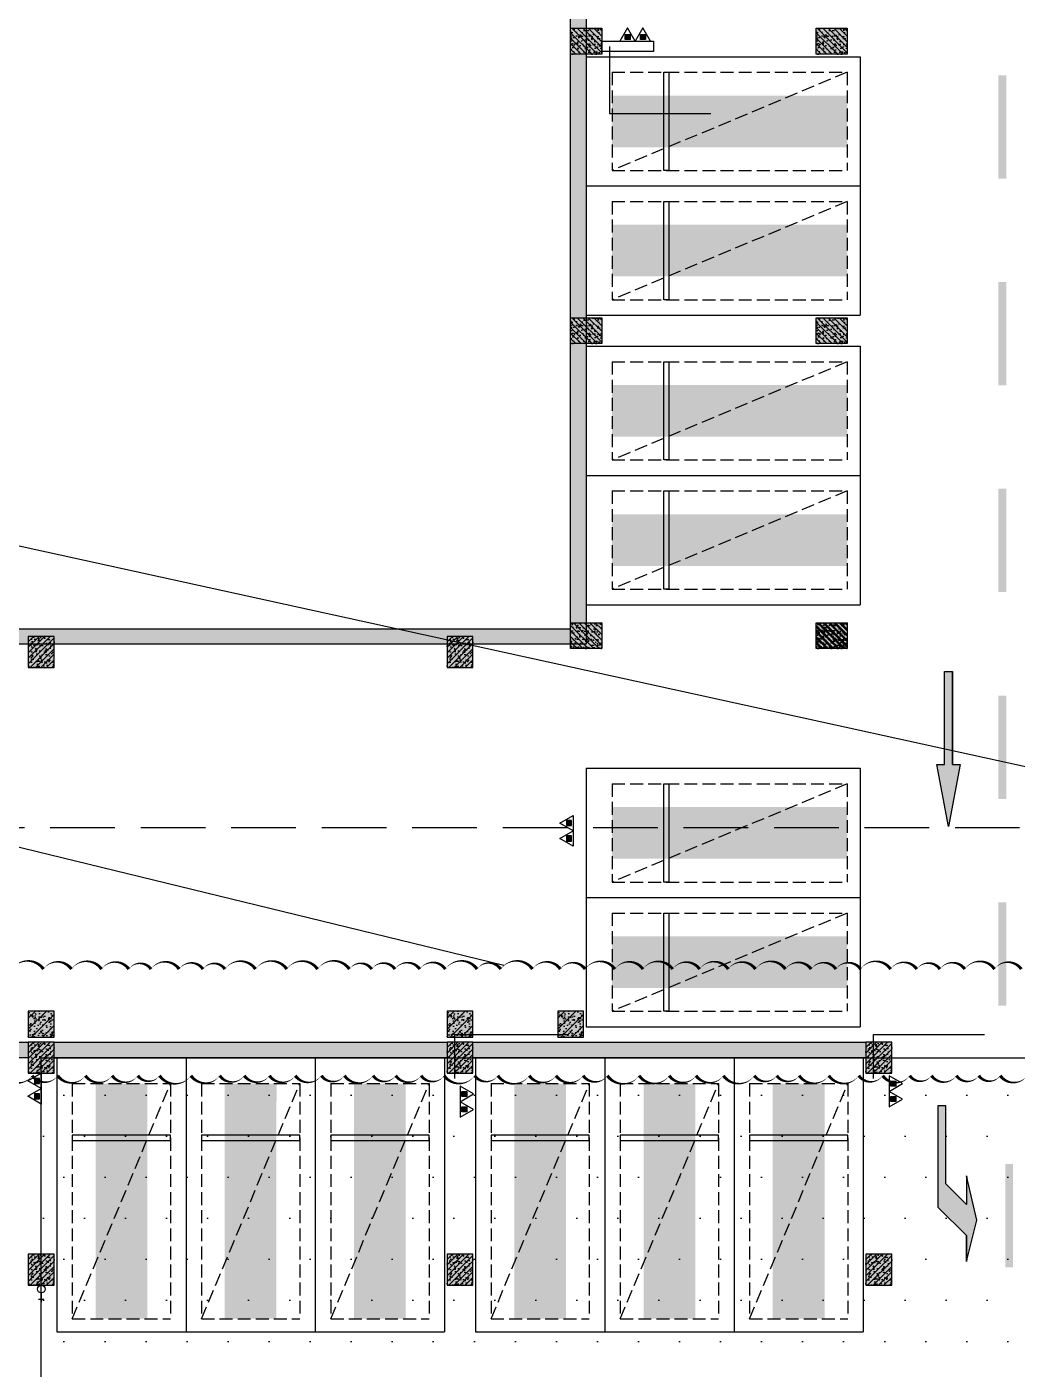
# Model space of a CAD drawing. Extents: x -1338203 to 1886333, y -783476 to 1038610.
# Drawn here: x 618408 to 637563, y 202955 to 228924 of the extents above; entities that cross this region are included whole.
import ezdxf

# ---------------------------------------------------------------- set-up
doc = ezdxf.new("R2010")
doc.units = 0
doc.header["$LTSCALE"] = 1000
doc.header["$MEASUREMENT"] = 0
doc.linetypes.add('$2$DASH', pattern=[0.35, 0.25, -0.1])
doc.linetypes.add('A-001-平面B2$0$__DASH', pattern=[0.35, 0.25, -0.1])
for name, color, linetype in [('$0$DIM_SYMB', 3, 'Continuous'), ('0P-EQUIP-CW', 7, 'Continuous'), ('0P-PIPE-RW', 122, 'Continuous'), ('A-001-平面参照B1$0$0A-ELEV-PATT', 8, 'Continuous'), ('A-001-平面参照B1$0$AUDIT_D_220531184525-2', 40, 'Continuous'), ('A-001-车位参照B1$0$A-001-车位参照B1$0$0A-P-PKNG-CAR(A)', 43, 'Continuous'), ('p-a-regular', 5, 'Continuous'), ('S001地下一墙柱$0$0S-CW-HATCH', 251, 'Continuous'), ('S001地下一墙柱$0$0S-CW-HATCH-UP', 251, 'Continuous'), ('S001地下一墙柱$0$0S-CW-LINE', 72, 'Continuous'), ('S001地下一墙柱$0$S001地下一墙柱$0$0S-CC-LINE', 52, 'Continuous'), ('S001地下一墙柱$0$S001地下一墙柱$0$0S-CW-HATCH', 251, 'Continuous'), ('S001地下一墙柱$0$S001地下一墙柱$0$0S-CW-HATCH-UP', 251, 'Continuous'), ('S001地下一墙柱$0$S001地下一墙柱$0$S001地下一墙柱$0$0S-CC-LINE', 52, 'Continuous'), ('中心线', 42, 'Continuous'), ('地面指向箭头', 7, 'Continuous'), ('负一层消火栓$0$0P-ACC-FH', 7, 'Continuous'), ('负一层消火栓$0$0P-DIM-FH', 3, 'Continuous'), ('负一层消火栓$0$0P-EQUIP-FH', 7, 'Continuous')]:
    doc.layers.add(name, color=color, linetype=linetype)
doc.layers.add('AAD-A-PROOF', color=30, linetype='Continuous', plot=False)

# ---------------------------------------------------------------- blocks, each defined once
blk = doc.blocks.new('A-001-平面参照B1')
at = {"layer": 'A-001-平面参照B1$0$0A-ELEV-PATT'}
h = blk.add_hatch(dxfattribs=at)
h.set_pattern_fill('DOTS', color=256, scale=500)
h.set_pattern_definition([(0, (-766365.4, -306889.1), (396.875, 793.75), [0, -793.75])])
h.paths.add_polyline_path([(-147679, -109440), (-147679, -97910), (-102629, -97910), (-102629, -114010), (-139289, -114010), (-139289, -113010), (-147319, -113008), (-147319, -109438)])
at = {"layer": 'A-001-平面参照B1$0$AUDIT_D_220531184525-2'}
blk.add_lwpolyline([(-147679, -109440), (-147679, -97910), (-102629, -97910), (-102629, -114010), (-139289, -114010), (-139289, -113010), (-147319, -113008), (-147319, -109438), (-147679, -109440)], dxfattribs=at)
blk = doc.blocks.new('S001地下一墙柱')
at = {"layer": 'S001地下一墙柱$0$0S-CW-HATCH'}
h = blk.add_hatch(color=256, dxfattribs=at)
h.dxf.hatch_style = 1
h.paths.add_polyline_path([(-156588, -97610), (-156588, -89610), (-137439, -89610), (-137439, -70744), (-137139, -70744), (-137139, -89910), (-156288, -89910), (-156288, -97610)])
h = blk.add_hatch(color=2, dxfattribs=at)
h.dxf.hatch_style = 1
h.paths.add_polyline_path([(-147929, -97510), (-147429, -97510), (-147429, -97010), (-147929, -97010)])
h = blk.add_hatch(color=2, dxfattribs=at)
h.dxf.hatch_style = 1
h.paths.add_polyline_path([(-139829, -97510), (-139329, -97510), (-139329, -97010), (-139829, -97010)])
h = blk.add_hatch(color=2, dxfattribs=at)
h.dxf.hatch_style = 1
h.paths.add_polyline_path([(-137689, -97510), (-137189, -97510), (-137189, -97010), (-137689, -97010)])
h = blk.add_hatch(color=256, dxfattribs=at)
h.dxf.hatch_style = 1
h.paths.add_polyline_path([(-153129, -97610), (-147929, -97610), (-147929, -97910), (-153129, -97910)])
h = blk.add_hatch(color=256, dxfattribs=at)
h.dxf.hatch_style = 1
h.paths.add_polyline_path([(-147429, -97610), (-139829, -97610), (-139829, -97910), (-147429, -97910)])
h = blk.add_hatch(color=256, dxfattribs=at)
h.dxf.hatch_style = 1
h.paths.add_polyline_path([(-139329, -97610), (-131729, -97610), (-131729, -97910), (-139329, -97910)])
at = {"layer": 'S001地下一墙柱$0$0S-CW-HATCH-UP'}
h = blk.add_hatch(dxfattribs=at)
h.set_pattern_fill('钢筋混凝土', color=256, scale=30)
h.set_pattern_definition([(45, (-10063346.176, -927328.15), (-53.0330086, 53.0330086), []), (50, (-10063346.18, -927328.15), (215.1780548, -18.8256405), [22.5, -247.5]), (355, (-10063346.18, -927328.15), (-41.6254, 225.65764), [18, -198]), (100.4514, (-10063328.24, -927329.72), (173.5528145, 206.8318626), [19.122057, -210.3426336]), (46.1842, (-10063346.18, -927268.15), (320.1723146, -49.655704), [33.75, -371.25]), (96.6356, (-10063319.5, -927272.3), (280.398812, 292.235361), [28.683086, -315.5139]), (351.1842, (-10063346.18, -927268.15), (280.398584, 292.23558), [27, -297]), (21, (-10063316.18, -927283.15), (179.0721156, -120.7856672), [22.5, -247.5]), (326, (-10063316.18, -927283.15), (72.9945996, 217.5450135), [18, -198]), (71.4514, (-10063301.25, -927293.21), (252.0667886, 96.759149), [19.122057, -210.3426336]), (37.5, (-10063346.176, -927328.15), (3.6479566, 99.86815615), [0, -195.6, 0, -201, 0, -198.75]), (7.5, (-10063346.18, -927328.15), (78.9208612, 118.3235136), [0, -114.6, 0, -191.1, 0, -75.75]), (327.5, (-10063413.076, -927328.15), (160.14673085, -6.7664615), [0, -75, 0, -234, 0, -310.5]), (317.5, (-10063443.08, -927328.15), (174.9558508, 30.0314947), [0, -97.5, 0, -155.4, 0, -220.5])])
h.paths.add_polyline_path([(-156588, -97610), (-156588, -89610), (-137439, -89610), (-137439, -70744), (-137139, -70744), (-137139, -89910), (-156288, -89910), (-156288, -97610)])
h = blk.add_hatch(dxfattribs=at)
h.set_pattern_fill('钢筋混凝土', color=2, scale=30, pattern_type=2)
h.set_pattern_definition([(45, (-443517.93, -230877.31), (-106.06602, 106.06602), []), (50, (-443517.93, -230877.3), (215.17805, -18.82564), [22.5, -247.5]), (355, (-443517.93, -230877.3), (-41.6254, 225.65764), [18, -198]), (100.4514, (-443500, -230878.88), (173.55281, 206.83186), [19.12206, -210.34263]), (46.1842, (-443517.93, -230817.3), (320.17231, -49.6557), [33.75, -371.25]), (96.6356, (-443491.25, -230821.45), (280.3988, 292.23536), [28.6831, -315.5139]), (351.1842, (-443517.93, -230817.3), (280.3986, 292.23558), [27, -297]), (21, (-443487.93, -230832.3), (179.07212, -120.78567), [22.5, -247.5]), (326, (-443487.93, -230832.3), (72.9946, 217.54501), [18, -198]), (71.4514, (-443473, -230842.37), (252.06679, 96.75915), [19.12206, -210.34263]), (37.5, (-443517.93, -230877.31), (3.647957, 99.868156), [1.5, -195.6, 1.5, -201, 1.5, -198.75]), (7.5, (-443517.93, -230877.31), (78.92086, 118.323514), [1.5, -114.6, 1.5, -191.1, 1.5, -75.75]), (327.5, (-443584.83, -230877.31), (160.14673, -6.766462), [1.5, -75, 1.5, -234, 1.5, -310.5]), (317.5, (-443614.83, -230877.31), (174.95585, 30.031495), [1.5, -97.5, 1.5, -155.4, 1.5, -220.5])])
h.paths.add_polyline_path([(-147929, -97510), (-147429, -97510), (-147429, -97010), (-147929, -97010)])
h = blk.add_hatch(dxfattribs=at)
h.set_pattern_fill('钢筋混凝土', color=2, scale=30, pattern_type=2)
h.set_pattern_definition([(45, (-435417.93, -230877.31), (-106.06602, 106.06602), []), (50, (-435417.93, -230877.3), (215.17805, -18.82564), [22.5, -247.5]), (355, (-435417.93, -230877.3), (-41.6254, 225.65764), [18, -198]), (100.4514, (-435400, -230878.88), (173.55281, 206.83186), [19.12206, -210.34263]), (46.1842, (-435417.93, -230817.3), (320.17231, -49.6557), [33.75, -371.25]), (96.6356, (-435391.25, -230821.45), (280.3988, 292.23536), [28.6831, -315.5139]), (351.1842, (-435417.93, -230817.3), (280.3986, 292.23558), [27, -297]), (21, (-435387.93, -230832.3), (179.07212, -120.78567), [22.5, -247.5]), (326, (-435387.93, -230832.3), (72.9946, 217.54501), [18, -198]), (71.4514, (-435373, -230842.37), (252.06679, 96.75915), [19.12206, -210.34263]), (37.5, (-435417.93, -230877.31), (3.647957, 99.868156), [1.5, -195.6, 1.5, -201, 1.5, -198.75]), (7.5, (-435417.93, -230877.31), (78.92086, 118.323514), [1.5, -114.6, 1.5, -191.1, 1.5, -75.75]), (327.5, (-435484.83, -230877.31), (160.14673, -6.766462), [1.5, -75, 1.5, -234, 1.5, -310.5]), (317.5, (-435514.83, -230877.31), (174.95585, 30.031495), [1.5, -97.5, 1.5, -155.4, 1.5, -220.5])])
h.paths.add_polyline_path([(-139829, -97510), (-139329, -97510), (-139329, -97010), (-139829, -97010)])
h = blk.add_hatch(dxfattribs=at)
h.set_pattern_fill('钢筋混凝土', color=2, scale=30, pattern_type=2)
h.set_pattern_definition([(45, (-433277.81, -230877.31), (-106.06602, 106.06602), []), (50, (-433277.81, -230877.3), (215.17805, -18.82564), [22.5, -247.5]), (355, (-433277.81, -230877.3), (-41.6254, 225.65764), [18, -198]), (100.4514, (-433259.88, -230878.88), (173.55281, 206.83186), [19.12206, -210.34263]), (46.1842, (-433277.81, -230817.3), (320.17231, -49.6557), [33.75, -371.25]), (96.6356, (-433251.13, -230821.45), (280.3988, 292.23536), [28.6831, -315.5139]), (351.1842, (-433277.8, -230817.3), (280.3986, 292.23558), [27, -297]), (21, (-433247.81, -230832.3), (179.07212, -120.78567), [22.5, -247.5]), (326, (-433247.81, -230832.3), (72.9946, 217.54501), [18, -198]), (71.4514, (-433232.9, -230842.37), (252.06679, 96.75915), [19.12206, -210.34263]), (37.5, (-433277.814, -230877.31), (3.647957, 99.868156), [1.5, -195.6, 1.5, -201, 1.5, -198.75]), (7.5, (-433277.81, -230877.31), (78.92086, 118.323514), [1.5, -114.6, 1.5, -191.1, 1.5, -75.75]), (327.5, (-433344.714, -230877.31), (160.14673, -6.766462), [1.5, -75, 1.5, -234, 1.5, -310.5]), (317.5, (-433374.71, -230877.31), (174.95585, 30.031495), [1.5, -97.5, 1.5, -155.4, 1.5, -220.5])])
h.paths.add_polyline_path([(-137689, -97510), (-137189, -97510), (-137189, -97010), (-137689, -97010)])
h = blk.add_hatch(dxfattribs=at)
h.set_pattern_fill('钢筋混凝土', color=256, scale=30)
h.set_pattern_definition([(45, (-10037186.234, -927327.99), (-53.0330086, 53.0330086), []), (50, (-10037186.23, -927327.99), (215.1780548, -18.8256405), [22.5, -247.5]), (355, (-10037186.23, -927327.99), (-41.6254, 225.65764), [18, -198]), (100.4514, (-10037168.3, -927329.56), (173.5528145, 206.8318626), [19.122057, -210.3426336]), (46.1842, (-10037186.23, -927267.99), (320.1723146, -49.655704), [33.75, -371.25]), (96.6356, (-10037159.55, -927272.12), (280.398812, 292.235361), [28.683086, -315.5139]), (351.1842, (-10037186.23, -927268), (280.398584, 292.23558), [27, -297]), (21, (-10037156.23, -927282.99), (179.0721156, -120.7856672), [22.5, -247.5]), (326, (-10037156.23, -927282.99), (72.9945996, 217.5450135), [18, -198]), (71.4514, (-10037141.31, -927293.05), (252.0667886, 96.759149), [19.122057, -210.3426336]), (37.5, (-10037186.234, -927327.99), (3.6479566, 99.86815615), [0, -195.6, 0, -201, 0, -198.75]), (7.5, (-10037186.23, -927327.99), (78.9208612, 118.3235136), [0, -114.6, 0, -191.1, 0, -75.75]), (327.5, (-10037253.13, -927327.99), (160.14673085, -6.7664615), [0, -75, 0, -234, 0, -310.5]), (317.5, (-10037283.13, -927327.99), (174.9558508, 30.0314947), [0, -97.5, 0, -155.4, 0, -220.5])])
h.paths.add_polyline_path([(-153129, -97610), (-147929, -97610), (-147929, -97910), (-153129, -97910)])
h = blk.add_hatch(dxfattribs=at)
h.set_pattern_fill('钢筋混凝土', color=256, scale=30)
h.set_pattern_definition([(45, (-10030886.234, -927327.99), (-53.0330086, 53.0330086), []), (50, (-10030886.23, -927327.99), (215.1780548, -18.8256405), [22.5, -247.5]), (355, (-10030886.23, -927327.99), (-41.6254, 225.65764), [18, -198]), (100.4514, (-10030868.3, -927329.56), (173.5528145, 206.8318626), [19.122057, -210.3426336]), (46.1842, (-10030886.23, -927267.99), (320.1723146, -49.655704), [33.75, -371.25]), (96.6356, (-10030859.55, -927272.12), (280.398812, 292.235361), [28.683086, -315.5139]), (351.1842, (-10030886.23, -927268), (280.398584, 292.23558), [27, -297]), (21, (-10030856.23, -927282.99), (179.0721156, -120.7856672), [22.5, -247.5]), (326, (-10030856.23, -927282.99), (72.9945996, 217.5450135), [18, -198]), (71.4514, (-10030841.31, -927293.05), (252.0667886, 96.759149), [19.122057, -210.3426336]), (37.5, (-10030886.234, -927327.99), (3.6479566, 99.86815615), [0, -195.6, 0, -201, 0, -198.75]), (7.5, (-10030886.23, -927327.99), (78.9208612, 118.3235136), [0, -114.6, 0, -191.1, 0, -75.75]), (327.5, (-10030953.13, -927327.99), (160.14673085, -6.7664615), [0, -75, 0, -234, 0, -310.5]), (317.5, (-10030983.13, -927327.99), (174.9558508, 30.0314947), [0, -97.5, 0, -155.4, 0, -220.5])])
h.paths.add_polyline_path([(-147429, -97610), (-139829, -97610), (-139829, -97910), (-147429, -97910)])
h = blk.add_hatch(dxfattribs=at)
h.set_pattern_fill('钢筋混凝土', color=256, scale=30)
h.set_pattern_definition([(45, (-10022786.234, -927327.99), (-53.0330086, 53.0330086), []), (50, (-10022786.23, -927327.99), (215.1780548, -18.8256405), [22.5, -247.5]), (355, (-10022786.23, -927327.99), (-41.6254, 225.65764), [18, -198]), (100.4514, (-10022768.3, -927329.56), (173.5528145, 206.8318626), [19.122057, -210.3426336]), (46.1842, (-10022786.23, -927267.99), (320.1723146, -49.655704), [33.75, -371.25]), (96.6356, (-10022759.55, -927272.12), (280.398812, 292.235361), [28.683086, -315.5139]), (351.1842, (-10022786.23, -927268), (280.398584, 292.23558), [27, -297]), (21, (-10022756.23, -927282.99), (179.0721156, -120.7856672), [22.5, -247.5]), (326, (-10022756.23, -927282.99), (72.9945996, 217.5450135), [18, -198]), (71.4514, (-10022741.31, -927293.05), (252.0667886, 96.759149), [19.122057, -210.3426336]), (37.5, (-10022786.234, -927327.99), (3.6479566, 99.86815615), [0, -195.6, 0, -201, 0, -198.75]), (7.5, (-10022786.23, -927327.99), (78.9208612, 118.3235136), [0, -114.6, 0, -191.1, 0, -75.75]), (327.5, (-10022853.13, -927327.99), (160.14673085, -6.7664615), [0, -75, 0, -234, 0, -310.5]), (317.5, (-10022883.13, -927327.99), (174.9558508, 30.0314947), [0, -97.5, 0, -155.4, 0, -220.5])])
h.paths.add_polyline_path([(-139329, -97610), (-131729, -97610), (-131729, -97910), (-139329, -97910)])
at = {"layer": 'S001地下一墙柱$0$S001地下一墙柱$0$0S-CW-HATCH'}
h = blk.add_hatch(color=256, dxfattribs=at)
h.dxf.hatch_style = 1
h.paths.add_polyline_path([(-137439, -78494), (-137439, -77994), (-136839, -77994), (-136839, -78494)])
h = blk.add_hatch(color=256, dxfattribs=at)
h.dxf.hatch_style = 1
h.paths.add_polyline_path([(-132689, -78494), (-132689, -77994), (-132089, -77994), (-132089, -78494)])
h = blk.add_hatch(color=256, dxfattribs=at)
h.dxf.hatch_style = 1
h.paths.add_polyline_path([(-137439, -84094), (-137439, -83594), (-136839, -83594), (-136839, -84094)])
h = blk.add_hatch(color=256, dxfattribs=at)
h.dxf.hatch_style = 1
h.paths.add_polyline_path([(-132689, -84094), (-132689, -83594), (-132089, -83594), (-132089, -84094)])
h = blk.add_hatch(color=256, dxfattribs=at)
h.dxf.hatch_style = 1
h.paths.add_polyline_path([(-137439, -89993), (-137439, -89493), (-136839, -89493), (-136839, -89993)])
h = blk.add_hatch(color=256, dxfattribs=at)
h.dxf.hatch_style = 1
h.paths.add_polyline_path([(-132689, -89993), (-132689, -89493), (-132089, -89493), (-132089, -89993)])
h = blk.add_hatch(color=256, dxfattribs=at)
h.dxf.hatch_style = 1
h.paths.add_polyline_path([(-132689, -89994), (-132689, -89494), (-132089, -89494), (-132089, -89994)])
h = blk.add_hatch(color=256, dxfattribs=at)
h.dxf.hatch_style = 1
h.paths.add_polyline_path([(-147429, -89760), (-147929, -89760), (-147929, -90360), (-147429, -90360)])
h = blk.add_hatch(color=256, dxfattribs=at)
h.dxf.hatch_style = 1
h.paths.add_polyline_path([(-139329, -89760), (-139829, -89760), (-139829, -90360), (-139329, -90360)])
h = blk.add_hatch(color=256, dxfattribs=at)
h.dxf.hatch_style = 1
h.paths.add_polyline_path([(-147429, -97610), (-147929, -97610), (-147929, -98210), (-147429, -98210)])
h = blk.add_hatch(color=256, dxfattribs=at)
h.dxf.hatch_style = 1
h.paths.add_polyline_path([(-139329, -97610), (-139829, -97610), (-139829, -98210), (-139329, -98210)])
h = blk.add_hatch(color=256, dxfattribs=at)
h.dxf.hatch_style = 1
h.paths.add_polyline_path([(-131229, -97610), (-131729, -97610), (-131729, -98210), (-131229, -98210)])
h = blk.add_hatch(color=256, dxfattribs=at)
h.dxf.hatch_style = 1
h.paths.add_polyline_path([(-147429, -101710), (-147929, -101710), (-147929, -102310), (-147429, -102310)])
h = blk.add_hatch(color=256, dxfattribs=at)
h.dxf.hatch_style = 1
h.paths.add_polyline_path([(-139329, -101710), (-139829, -101710), (-139829, -102310), (-139329, -102310)])
h = blk.add_hatch(color=256, dxfattribs=at)
h.dxf.hatch_style = 1
h.paths.add_polyline_path([(-131229, -101710), (-131729, -101710), (-131729, -102310), (-131229, -102310)])
at = {"layer": 'S001地下一墙柱$0$S001地下一墙柱$0$0S-CW-HATCH-UP'}
h = blk.add_hatch(dxfattribs=at)
h.set_pattern_fill('钢筋混凝土', color=256, scale=30, angle=-90)
h.set_pattern_definition([(315, (-121286.78, -110804.99), (53.03301, 53.03301), []), (320, (-121286.78, -110805), (-18.8256, -215.17805), [22.5, -247.5]), (265, (-121286.78, -110805), (225.6576, 41.6254), [18, -198]), (10.4514, (-121288.35, -110822.92), (206.8319, -173.5528), [19.122, -210.3426]), (316.1842, (-121226.78, -110805), (-49.6557, -320.1723), [33.75, -371.25]), (6.6356, (-121230.92, -110831.67), (292.2354, -280.3988), [28.683, -315.514]), (261.1842, (-121226.78, -110805), (292.2356, -280.3986), [27, -297]), (291, (-121241.78, -110835), (-120.7857, -179.0721), [22.5, -247.5]), (236, (-121241.78, -110835), (217.545, -72.9946), [18, -198]), (341.4514, (-121251.85, -110849.92), (96.7591, -252.0668), [19.122, -210.3426]), (307.5, (-121286.78, -110804.99), (99.86816, -3.64796), [0, -195.6, 0, -201, 0, -198.75]), (277.5, (-121286.78, -110804.99), (118.3235, -78.92086), [0, -114.6, 0, -191.1, 0, -75.75]), (237.5, (-121286.78, -110738.09), (-6.76646, -160.14673), [0, -75, 0, -234, 0, -310.5]), (227.5, (-121286.78, -110708.1), (30.0315, -174.95585), [0, -97.5, 0, -155.4, 0, -220.5])])
h.paths.add_polyline_path([(-137439, -78494), (-137439, -77994), (-136839, -77994), (-136839, -78494)])
h = blk.add_hatch(dxfattribs=at)
h.set_pattern_fill('钢筋混凝土', color=256, scale=30, angle=-90)
h.set_pattern_definition([(315, (-116536.855, -110804.99), (53.03301, 53.03301), []), (320, (-116536.85, -110805), (-18.8256, -215.17805), [22.5, -247.5]), (265, (-116536.85, -110805), (225.6576, 41.6254), [18, -198]), (10.4514, (-116538.42, -110822.92), (206.8319, -173.5528), [19.122, -210.3426]), (316.1842, (-116476.85, -110805), (-49.6557, -320.1723), [33.75, -371.25]), (6.6356, (-116481, -110831.67), (292.2354, -280.3988), [28.683, -315.514]), (261.1842, (-116476.85, -110805), (292.2356, -280.3986), [27, -297]), (291, (-116491.85, -110835), (-120.7857, -179.0721), [22.5, -247.5]), (236, (-116491.85, -110835), (217.545, -72.9946), [18, -198]), (341.4514, (-116501.92, -110849.92), (96.7591, -252.0668), [19.122, -210.3426]), (307.5, (-116536.855, -110804.99), (99.86816, -3.64796), [0, -195.6, 0, -201, 0, -198.75]), (277.5, (-116536.85, -110804.99), (118.3235, -78.92086), [0, -114.6, 0, -191.1, 0, -75.75]), (237.5, (-116536.855, -110738.09), (-6.76646, -160.14673), [0, -75, 0, -234, 0, -310.5]), (227.5, (-116536.85, -110708.1), (30.0315, -174.95585), [0, -97.5, 0, -155.4, 0, -220.5])])
h.paths.add_polyline_path([(-132689, -78494), (-132689, -77994), (-132089, -77994), (-132089, -78494)])
h = blk.add_hatch(dxfattribs=at)
h.set_pattern_fill('钢筋混凝土', color=256, scale=30, angle=-90)
h.set_pattern_definition([(315, (-121286.78, -116404.99), (53.03301, 53.03301), []), (320, (-121286.78, -116405), (-18.8256, -215.17805), [22.5, -247.5]), (265, (-121286.78, -116405), (225.6576, 41.6254), [18, -198]), (10.4514, (-121288.35, -116422.92), (206.8319, -173.5528), [19.122, -210.3426]), (316.1842, (-121226.78, -116405), (-49.6557, -320.1723), [33.75, -371.25]), (6.6356, (-121230.92, -116431.67), (292.2354, -280.3988), [28.683, -315.514]), (261.1842, (-121226.78, -116405), (292.2356, -280.3986), [27, -297]), (291, (-121241.78, -116435), (-120.7857, -179.0721), [22.5, -247.5]), (236, (-121241.78, -116435), (217.545, -72.9946), [18, -198]), (341.4514, (-121251.85, -116449.92), (96.7591, -252.0668), [19.122, -210.3426]), (307.5, (-121286.78, -116404.99), (99.86816, -3.64796), [0, -195.6, 0, -201, 0, -198.75]), (277.5, (-121286.78, -116404.99), (118.3235, -78.92086), [0, -114.6, 0, -191.1, 0, -75.75]), (237.5, (-121286.78, -116338.09), (-6.76646, -160.14673), [0, -75, 0, -234, 0, -310.5]), (227.5, (-121286.78, -116308.1), (30.0315, -174.95585), [0, -97.5, 0, -155.4, 0, -220.5])])
h.paths.add_polyline_path([(-137439, -84094), (-137439, -83594), (-136839, -83594), (-136839, -84094)])
h = blk.add_hatch(dxfattribs=at)
h.set_pattern_fill('钢筋混凝土', color=256, scale=30, angle=-90)
h.set_pattern_definition([(315, (-116536.855, -116404.99), (53.03301, 53.03301), []), (320, (-116536.85, -116405), (-18.8256, -215.17805), [22.5, -247.5]), (265, (-116536.85, -116405), (225.6576, 41.6254), [18, -198]), (10.4514, (-116538.42, -116422.92), (206.8319, -173.5528), [19.122, -210.3426]), (316.1842, (-116476.85, -116405), (-49.6557, -320.1723), [33.75, -371.25]), (6.6356, (-116481, -116431.67), (292.2354, -280.3988), [28.683, -315.514]), (261.1842, (-116476.85, -116405), (292.2356, -280.3986), [27, -297]), (291, (-116491.85, -116435), (-120.7857, -179.0721), [22.5, -247.5]), (236, (-116491.85, -116435), (217.545, -72.9946), [18, -198]), (341.4514, (-116501.92, -116449.92), (96.7591, -252.0668), [19.122, -210.3426]), (307.5, (-116536.855, -116404.99), (99.86816, -3.64796), [0, -195.6, 0, -201, 0, -198.75]), (277.5, (-116536.85, -116404.99), (118.3235, -78.92086), [0, -114.6, 0, -191.1, 0, -75.75]), (237.5, (-116536.855, -116338.09), (-6.76646, -160.14673), [0, -75, 0, -234, 0, -310.5]), (227.5, (-116536.85, -116308.1), (30.0315, -174.95585), [0, -97.5, 0, -155.4, 0, -220.5])])
h.paths.add_polyline_path([(-132689, -84094), (-132689, -83594), (-132089, -83594), (-132089, -84094)])
h = blk.add_hatch(dxfattribs=at)
h.set_pattern_fill('钢筋混凝土', color=256, scale=30, angle=-90)
h.set_pattern_definition([(315, (-121786.754, -122303.59), (53.03301, 53.03301), []), (320, (-121786.75, -122303.6), (-18.8256, -215.17805), [22.5, -247.5]), (265, (-121786.75, -122303.6), (225.6576, 41.6254), [18, -198]), (10.4514, (-121788.32, -122321.52), (206.8319, -173.5528), [19.122, -210.3426]), (316.1842, (-121726.75, -122303.6), (-49.6557, -320.1723), [33.75, -371.25]), (6.6356, (-121730.9, -122330.27), (292.2354, -280.3988), [28.683, -315.514]), (261.1842, (-121726.75, -122303.6), (292.2356, -280.3986), [27, -297]), (291, (-121741.75, -122333.6), (-120.7857, -179.0721), [22.5, -247.5]), (236, (-121741.75, -122333.6), (217.545, -72.9946), [18, -198]), (341.4514, (-121751.82, -122348.51), (96.7591, -252.0668), [19.122, -210.3426]), (307.5, (-121786.754, -122303.59), (99.86816, -3.64796), [0, -195.6, 0, -201, 0, -198.75]), (277.5, (-121786.75, -122303.59), (118.3235, -78.92086), [0, -114.6, 0, -191.1, 0, -75.75]), (237.5, (-121786.75, -122236.69), (-6.76646, -160.14673), [0, -75, 0, -234, 0, -310.5]), (227.5, (-121786.75, -122206.69), (30.0315, -174.95585), [0, -97.5, 0, -155.4, 0, -220.5])])
h.paths.add_polyline_path([(-137439, -89993), (-137439, -89493), (-136839, -89493), (-136839, -89993)])
h = blk.add_hatch(dxfattribs=at)
h.set_pattern_fill('钢筋混凝土', color=256, scale=30, angle=-90)
h.set_pattern_definition([(315, (-117036.675, -122303.59), (53.03301, 53.03301), []), (320, (-117036.67, -122303.6), (-18.8256, -215.17805), [22.5, -247.5]), (265, (-117036.67, -122303.6), (225.6576, 41.6254), [18, -198]), (10.4514, (-117038.24, -122321.52), (206.8319, -173.5528), [19.122, -210.3426]), (316.1842, (-116976.67, -122303.6), (-49.6557, -320.1723), [33.75, -371.25]), (6.6356, (-116980.8, -122330.27), (292.2354, -280.3988), [28.683, -315.514]), (261.1842, (-116976.67, -122303.6), (292.2356, -280.3986), [27, -297]), (291, (-116991.67, -122333.6), (-120.7857, -179.0721), [22.5, -247.5]), (236, (-116991.67, -122333.6), (217.545, -72.9946), [18, -198]), (341.4514, (-117001.74, -122348.51), (96.7591, -252.0668), [19.122, -210.3426]), (307.5, (-117036.675, -122303.59), (99.86816, -3.64796), [0, -195.6, 0, -201, 0, -198.75]), (277.5, (-117036.67, -122303.59), (118.3235, -78.92086), [0, -114.6, 0, -191.1, 0, -75.75]), (237.5, (-117036.675, -122236.69), (-6.76646, -160.14673), [0, -75, 0, -234, 0, -310.5]), (227.5, (-117036.67, -122206.69), (30.0315, -174.95585), [0, -97.5, 0, -155.4, 0, -220.5])])
h.paths.add_polyline_path([(-132689, -89993), (-132689, -89493), (-132089, -89493), (-132089, -89993)])
h = blk.add_hatch(dxfattribs=at)
h.set_pattern_fill('钢筋混凝土', color=256, scale=30, angle=-90)
h.set_pattern_definition([(315, (-116536.855, -122304.295), (53.03301, 53.03301), []), (320, (-116536.85, -122304.3), (-18.8256, -215.17805), [22.5, -247.5]), (265, (-116536.85, -122304.3), (225.6576, 41.6254), [18, -198]), (10.4514, (-116538.42, -122322.23), (206.8319, -173.5528), [19.122, -210.3426]), (316.1842, (-116476.85, -122304.3), (-49.6557, -320.1723), [33.75, -371.25]), (6.6356, (-116481, -122330.98), (292.2354, -280.3988), [28.683, -315.514]), (261.1842, (-116476.85, -122304.3), (292.2356, -280.3986), [27, -297]), (291, (-116491.85, -122334.3), (-120.7857, -179.0721), [22.5, -247.5]), (236, (-116491.85, -122334.3), (217.545, -72.9946), [18, -198]), (341.4514, (-116501.92, -122349.22), (96.7591, -252.0668), [19.122, -210.3426]), (307.5, (-116536.855, -122304.295), (99.86816, -3.64796), [0, -195.6, 0, -201, 0, -198.75]), (277.5, (-116536.85, -122304.3), (118.3235, -78.92086), [0, -114.6, 0, -191.1, 0, -75.75]), (237.5, (-116536.855, -122237.395), (-6.76646, -160.14673), [0, -75, 0, -234, 0, -310.5]), (227.5, (-116536.85, -122207.4), (30.0315, -174.95585), [0, -97.5, 0, -155.4, 0, -220.5])])
h.paths.add_polyline_path([(-132689, -89994), (-132689, -89494), (-132089, -89494), (-132089, -89994)])
h = blk.add_hatch(dxfattribs=at)
h.set_pattern_fill('钢筋混凝土', color=256, scale=30)
h.set_pattern_definition([(45, (-115118.04, -80808.125), (-53.03301, 53.03301), []), (50, (-115118.04, -80808.13), (215.1781, -18.8256), [22.5, -247.5]), (355, (-115118.04, -80808.13), (-41.6254, 225.6576), [18, -198]), (100.4514, (-115100.1, -80809.7), (173.5528, 206.8319), [19.122, -210.3426]), (46.1842, (-115118.04, -80748.13), (320.1723, -49.6557), [33.75, -371.25]), (96.6356, (-115091.36, -80752.26), (280.3988, 292.2354), [28.683, -315.514]), (351.1842, (-115118.04, -80748.13), (280.3986, 292.2356), [27, -297]), (21, (-115088.04, -80763.13), (179.0721, -120.7857), [22.5, -247.5]), (326, (-115088.04, -80763.13), (72.9946, 217.545), [18, -198]), (71.4514, (-115073.11, -80773.2), (252.0668, 96.7591), [19.122, -210.3426]), (37.5, (-115118.04, -80808.125), (3.64796, 99.86816), [0, -195.6, 0, -201, 0, -198.75]), (7.5, (-115118.04, -80808.13), (78.92086, 118.3235), [0, -114.6, 0, -191.1, 0, -75.75]), (327.5, (-115184.94, -80808.125), (160.14673, -6.76646), [0, -75, 0, -234, 0, -310.5]), (317.5, (-115214.94, -80808.13), (174.95585, 30.0315), [0, -97.5, 0, -155.4, 0, -220.5])])
h.paths.add_polyline_path([(-147429, -89760), (-147929, -89760), (-147929, -90360), (-147429, -90360)])
h = blk.add_hatch(dxfattribs=at)
h.set_pattern_fill('钢筋混凝土', color=256, scale=30)
h.set_pattern_definition([(45, (-107018.04, -80808.125), (-53.03301, 53.03301), []), (50, (-107018.04, -80808.13), (215.1781, -18.8256), [22.5, -247.5]), (355, (-107018.04, -80808.13), (-41.6254, 225.6576), [18, -198]), (100.4514, (-107000.1, -80809.7), (173.5528, 206.8319), [19.122, -210.3426]), (46.1842, (-107018.04, -80748.13), (320.1723, -49.6557), [33.75, -371.25]), (96.6356, (-106991.36, -80752.26), (280.3988, 292.2354), [28.683, -315.514]), (351.1842, (-107018.04, -80748.13), (280.3986, 292.2356), [27, -297]), (21, (-106988.04, -80763.13), (179.0721, -120.7857), [22.5, -247.5]), (326, (-106988.04, -80763.13), (72.9946, 217.545), [18, -198]), (71.4514, (-106973.11, -80773.2), (252.0668, 96.7591), [19.122, -210.3426]), (37.5, (-107018.04, -80808.125), (3.64796, 99.86816), [0, -195.6, 0, -201, 0, -198.75]), (7.5, (-107018.04, -80808.13), (78.92086, 118.3235), [0, -114.6, 0, -191.1, 0, -75.75]), (327.5, (-107084.94, -80808.125), (160.14673, -6.76646), [0, -75, 0, -234, 0, -310.5]), (317.5, (-107114.94, -80808.13), (174.95585, 30.0315), [0, -97.5, 0, -155.4, 0, -220.5])])
h.paths.add_polyline_path([(-139329, -89760), (-139829, -89760), (-139829, -90360), (-139329, -90360)])
h = blk.add_hatch(dxfattribs=at)
h.set_pattern_fill('钢筋混凝土', color=256, scale=30)
h.set_pattern_definition([(45, (-115118.04, -88658.3), (-53.03301, 53.03301), []), (50, (-115118.04, -88658.3), (215.1781, -18.8256), [22.5, -247.5]), (355, (-115118.04, -88658.3), (-41.6254, 225.6576), [18, -198]), (100.4514, (-115100.1, -88659.87), (173.5528, 206.8319), [19.122, -210.3426]), (46.1842, (-115118.04, -88598.3), (320.1723, -49.6557), [33.75, -371.25]), (96.6356, (-115091.36, -88602.44), (280.3988, 292.2354), [28.683, -315.514]), (351.1842, (-115118.04, -88598.3), (280.3986, 292.2356), [27, -297]), (21, (-115088.04, -88613.3), (179.0721, -120.7857), [22.5, -247.5]), (326, (-115088.04, -88613.3), (72.9946, 217.545), [18, -198]), (71.4514, (-115073.11, -88623.36), (252.0668, 96.7591), [19.122, -210.3426]), (37.5, (-115118.04, -88658.3), (3.64796, 99.86816), [0, -195.6, 0, -201, 0, -198.75]), (7.5, (-115118.04, -88658.3), (78.92086, 118.3235), [0, -114.6, 0, -191.1, 0, -75.75]), (327.5, (-115184.94, -88658.3), (160.14673, -6.76646), [0, -75, 0, -234, 0, -310.5]), (317.5, (-115214.94, -88658.3), (174.95585, 30.0315), [0, -97.5, 0, -155.4, 0, -220.5])])
h.paths.add_polyline_path([(-147429, -97610), (-147929, -97610), (-147929, -98210), (-147429, -98210)])
h = blk.add_hatch(dxfattribs=at)
h.set_pattern_fill('钢筋混凝土', color=256, scale=30)
h.set_pattern_definition([(45, (-107018.04, -88658.3), (-53.03301, 53.03301), []), (50, (-107018.04, -88658.3), (215.1781, -18.8256), [22.5, -247.5]), (355, (-107018.04, -88658.3), (-41.6254, 225.6576), [18, -198]), (100.4514, (-107000.1, -88659.87), (173.5528, 206.8319), [19.122, -210.3426]), (46.1842, (-107018.04, -88598.3), (320.1723, -49.6557), [33.75, -371.25]), (96.6356, (-106991.36, -88602.44), (280.3988, 292.2354), [28.683, -315.514]), (351.1842, (-107018.04, -88598.3), (280.3986, 292.2356), [27, -297]), (21, (-106988.04, -88613.3), (179.0721, -120.7857), [22.5, -247.5]), (326, (-106988.04, -88613.3), (72.9946, 217.545), [18, -198]), (71.4514, (-106973.11, -88623.36), (252.0668, 96.7591), [19.122, -210.3426]), (37.5, (-107018.04, -88658.3), (3.64796, 99.86816), [0, -195.6, 0, -201, 0, -198.75]), (7.5, (-107018.04, -88658.3), (78.92086, 118.3235), [0, -114.6, 0, -191.1, 0, -75.75]), (327.5, (-107084.94, -88658.3), (160.14673, -6.76646), [0, -75, 0, -234, 0, -310.5]), (317.5, (-107114.94, -88658.3), (174.95585, 30.0315), [0, -97.5, 0, -155.4, 0, -220.5])])
h.paths.add_polyline_path([(-139329, -97610), (-139829, -97610), (-139829, -98210), (-139329, -98210)])
h = blk.add_hatch(dxfattribs=at)
h.set_pattern_fill('钢筋混凝土', color=256, scale=30)
h.set_pattern_definition([(45, (-98918.04, -88658.3), (-53.03301, 53.03301), []), (50, (-98918.04, -88658.3), (215.1781, -18.8256), [22.5, -247.5]), (355, (-98918.04, -88658.3), (-41.6254, 225.6576), [18, -198]), (100.4514, (-98900.1, -88659.87), (173.5528, 206.8319), [19.122, -210.3426]), (46.1842, (-98918.04, -88598.3), (320.1723, -49.6557), [33.75, -371.25]), (96.6356, (-98891.36, -88602.44), (280.3988, 292.2354), [28.683, -315.514]), (351.1842, (-98918.04, -88598.3), (280.3986, 292.2356), [27, -297]), (21, (-98888.04, -88613.3), (179.0721, -120.7857), [22.5, -247.5]), (326, (-98888.04, -88613.3), (72.9946, 217.545), [18, -198]), (71.4514, (-98873.11, -88623.36), (252.0668, 96.7591), [19.122, -210.3426]), (37.5, (-98918.04, -88658.3), (3.64796, 99.86816), [0, -195.6, 0, -201, 0, -198.75]), (7.5, (-98918.04, -88658.3), (78.92086, 118.3235), [0, -114.6, 0, -191.1, 0, -75.75]), (327.5, (-98984.94, -88658.3), (160.14673, -6.76646), [0, -75, 0, -234, 0, -310.5]), (317.5, (-99014.94, -88658.3), (174.95585, 30.0315), [0, -97.5, 0, -155.4, 0, -220.5])])
h.paths.add_polyline_path([(-131229, -97610), (-131729, -97610), (-131729, -98210), (-131229, -98210)])
h = blk.add_hatch(dxfattribs=at)
h.set_pattern_fill('钢筋混凝土', color=256, scale=30)
h.set_pattern_definition([(45, (-115118.04, -92758.29), (-53.03301, 53.03301), []), (50, (-115118.04, -92758.29), (215.1781, -18.8256), [22.5, -247.5]), (355, (-115118.04, -92758.29), (-41.6254, 225.6576), [18, -198]), (100.4514, (-115100.1, -92759.86), (173.5528, 206.8319), [19.122, -210.3426]), (46.1842, (-115118.04, -92698.3), (320.1723, -49.6557), [33.75, -371.25]), (96.6356, (-115091.36, -92702.43), (280.3988, 292.2354), [28.683, -315.514]), (351.1842, (-115118.04, -92698.3), (280.3986, 292.2356), [27, -297]), (21, (-115088.04, -92713.29), (179.0721, -120.7857), [22.5, -247.5]), (326, (-115088.04, -92713.29), (72.9946, 217.545), [18, -198]), (71.4514, (-115073.11, -92723.35), (252.0668, 96.7591), [19.122, -210.3426]), (37.5, (-115118.04, -92758.29), (3.64796, 99.86816), [0, -195.6, 0, -201, 0, -198.75]), (7.5, (-115118.04, -92758.29), (78.92086, 118.3235), [0, -114.6, 0, -191.1, 0, -75.75]), (327.5, (-115184.94, -92758.29), (160.14673, -6.76646), [0, -75, 0, -234, 0, -310.5]), (317.5, (-115214.94, -92758.29), (174.95585, 30.0315), [0, -97.5, 0, -155.4, 0, -220.5])])
h.paths.add_polyline_path([(-147429, -101710), (-147929, -101710), (-147929, -102310), (-147429, -102310)])
h = blk.add_hatch(dxfattribs=at)
h.set_pattern_fill('钢筋混凝土', color=256, scale=30)
h.set_pattern_definition([(45, (-107018.04, -92758.29), (-53.03301, 53.03301), []), (50, (-107018.04, -92758.29), (215.1781, -18.8256), [22.5, -247.5]), (355, (-107018.04, -92758.29), (-41.6254, 225.6576), [18, -198]), (100.4514, (-107000.1, -92759.86), (173.5528, 206.8319), [19.122, -210.3426]), (46.1842, (-107018.04, -92698.3), (320.1723, -49.6557), [33.75, -371.25]), (96.6356, (-106991.36, -92702.43), (280.3988, 292.2354), [28.683, -315.514]), (351.1842, (-107018.04, -92698.3), (280.3986, 292.2356), [27, -297]), (21, (-106988.04, -92713.29), (179.0721, -120.7857), [22.5, -247.5]), (326, (-106988.04, -92713.29), (72.9946, 217.545), [18, -198]), (71.4514, (-106973.11, -92723.35), (252.0668, 96.7591), [19.122, -210.3426]), (37.5, (-107018.04, -92758.29), (3.64796, 99.86816), [0, -195.6, 0, -201, 0, -198.75]), (7.5, (-107018.04, -92758.29), (78.92086, 118.3235), [0, -114.6, 0, -191.1, 0, -75.75]), (327.5, (-107084.94, -92758.29), (160.14673, -6.76646), [0, -75, 0, -234, 0, -310.5]), (317.5, (-107114.94, -92758.29), (174.95585, 30.0315), [0, -97.5, 0, -155.4, 0, -220.5])])
h.paths.add_polyline_path([(-139329, -101710), (-139829, -101710), (-139829, -102310), (-139329, -102310)])
h = blk.add_hatch(dxfattribs=at)
h.set_pattern_fill('钢筋混凝土', color=256, scale=30)
h.set_pattern_definition([(45, (-98918.04, -92758.29), (-53.03301, 53.03301), []), (50, (-98918.04, -92758.29), (215.1781, -18.8256), [22.5, -247.5]), (355, (-98918.04, -92758.29), (-41.6254, 225.6576), [18, -198]), (100.4514, (-98900.1, -92759.86), (173.5528, 206.8319), [19.122, -210.3426]), (46.1842, (-98918.04, -92698.3), (320.1723, -49.6557), [33.75, -371.25]), (96.6356, (-98891.36, -92702.43), (280.3988, 292.2354), [28.683, -315.514]), (351.1842, (-98918.04, -92698.3), (280.3986, 292.2356), [27, -297]), (21, (-98888.04, -92713.29), (179.0721, -120.7857), [22.5, -247.5]), (326, (-98888.04, -92713.29), (72.9946, 217.545), [18, -198]), (71.4514, (-98873.11, -92723.35), (252.0668, 96.7591), [19.122, -210.3426]), (37.5, (-98918.04, -92758.29), (3.64796, 99.86816), [0, -195.6, 0, -201, 0, -198.75]), (7.5, (-98918.04, -92758.29), (78.92086, 118.3235), [0, -114.6, 0, -191.1, 0, -75.75]), (327.5, (-98984.94, -92758.29), (160.14673, -6.76646), [0, -75, 0, -234, 0, -310.5]), (317.5, (-99014.94, -92758.29), (174.95585, 30.0315), [0, -97.5, 0, -155.4, 0, -220.5])])
h.paths.add_polyline_path([(-131229, -101710), (-131729, -101710), (-131729, -102310), (-131229, -102310)])
at = {"layer": 'S001地下一墙柱$0$0S-CW-LINE', "elevation": 0, "flags": 128}
blk.add_lwpolyline([(-156588, -97610), (-156588, -89610), (-137439, -89610), (-137439, -70744), (-137139, -70744), (-137139, -89910), (-156288, -89910), (-156288, -97610)], close=True, dxfattribs=at)
at = {"layer": 'S001地下一墙柱$0$0S-CW-LINE'}
for points in [[(-153129, -97610), (-147929, -97610), (-147929, -97910), (-153129, -97910)], [(-147429, -97610), (-139829, -97610), (-139829, -97910), (-147429, -97910)], [(-139329, -97610), (-131729, -97610), (-131729, -97910), (-139329, -97910)]]:
    blk.add_lwpolyline(points, close=True, dxfattribs=at)
at = {"layer": 'S001地下一墙柱$0$S001地下一墙柱$0$0S-CC-LINE', "elevation": 0}
for points in [[(-137439, -78494), (-137439, -77994), (-136839, -77994), (-136839, -78494)], [(-137439, -84094), (-137439, -83594), (-136839, -83594), (-136839, -84094)]]:
    blk.add_lwpolyline(points, close=True, dxfattribs=at)
at = {"layer": 'S001地下一墙柱$0$S001地下一墙柱$0$0S-CC-LINE'}
for points in [[(-132689, -78494), (-132689, -77994), (-132089, -77994), (-132089, -78494)], [(-132689, -84094), (-132689, -83594), (-132089, -83594), (-132089, -84094)], [(-137439, -89993), (-137439, -89493), (-136839, -89493), (-136839, -89993)], [(-132689, -89993), (-132689, -89493), (-132089, -89493), (-132089, -89993)], [(-132689, -89994), (-132689, -89494), (-132089, -89494), (-132089, -89994)], [(-147429, -89760), (-147929, -89760), (-147929, -90360), (-147429, -90360)], [(-139329, -89760), (-139829, -89760), (-139829, -90360), (-139329, -90360)], [(-147429, -97610), (-147929, -97610), (-147929, -98210), (-147429, -98210)], [(-139329, -97610), (-139829, -97610), (-139829, -98210), (-139329, -98210)], [(-131229, -97610), (-131729, -97610), (-131729, -98210), (-131229, -98210)], [(-147429, -101710), (-147929, -101710), (-147929, -102310), (-147429, -102310)], [(-139329, -101710), (-139829, -101710), (-139829, -102310), (-139329, -102310)], [(-131229, -101710), (-131729, -101710), (-131729, -102310), (-131229, -102310)]]:
    blk.add_lwpolyline(points, close=True, dxfattribs=at)
at = {"layer": 'S001地下一墙柱$0$S001地下一墙柱$0$S001地下一墙柱$0$0S-CC-LINE', "color": 2}
for points in [[(-147929, -97510), (-147429, -97510), (-147429, -97010), (-147929, -97010)], [(-139829, -97510), (-139329, -97510), (-139329, -97010), (-139829, -97010)], [(-137689, -97510), (-137189, -97510), (-137189, -97010), (-137689, -97010)]]:
    blk.add_lwpolyline(points, close=True, dxfattribs=at)
blk = doc.blocks.new('负一层消火栓$0$$TwtSys$00000546')
h = blk.add_hatch()
h.set_pattern_fill('ANSI31', color=256, scale=200, style=0)
h.set_pattern_definition([(45, (-38543.802, -6670.83), (-17.67767, 17.67767), [])])
h.paths.add_polyline_path([(-65, 174), (65, 174), (65, 44), (-65, 44)])
for points in [[(0, 344), (-198, 0), (198, 0)], [(-65, 174), (65, 174), (65, 44), (-65, 44)]]:
    blk.add_lwpolyline(points, close=True)
blk = doc.blocks.new('负一层消火栓')
at = {"layer": '负一层消火栓$0$0P-ACC-FH'}
blk.add_lwpolyline([(-135839, -78244), (-135839, -78444), (-136839, -78444), (-136839, -78244)], close=True, dxfattribs=at)
at = {"layer": '负一层消火栓$0$0P-DIM-FH'}
for p, q in [((-136689, -78344, 800), (-136689, -79642, 800)), ((-136689, -79642, 800), (-134727, -79642, 800)), ((-139679, -98310, 800), (-139679, -97460, 800)), ((-139679, -97460, 800), (-137476, -97460, 800)), ((-131579, -98310, 800), (-131579, -97460, 800)), ((-131579, -97460, 800), (-129437, -97460, 800))]:
    blk.add_line(p, q, dxfattribs=at)
at = {"layer": '负一层消火栓$0$0P-EQUIP-FH', "xscale": 0.75, "yscale": 0.75, "zscale": 0.75}
for p in [(-136338, -78244, 800), (-136040, -78244, 800)]:
    blk.add_blockref('负一层消火栓$0$$TwtSys$00000546', p, dxfattribs=at)
at = {"layer": '负一层消火栓$0$0P-EQUIP-FH', "zscale": 0.75}
for p, xscale, yscale, rotation in [((-137389, -93370), -0.7500000000000013, 0.7500000000000013, 90), ((-137389, -93668), -0.7500000000000013, 0.7500000000000013, 90), ((-147679, -98359), -0.7500000000000013, 0.7500000000000013, 90), ((-131279, -98411, 800), 0.75, 0.75, 270), ((-147679, -98656), -0.7500000000000013, 0.7500000000000013, 90), ((-139579, -98611, 800), 0.75, 0.75, 270), ((-131279, -98709, 800), 0.75, 0.75, 270), ((-139579, -98909, 800), 0.75, 0.75, 270)]:
    blk.add_blockref('负一层消火栓$0$$TwtSys$00000546', p, dxfattribs=dict(at, xscale=xscale, yscale=yscale, rotation=rotation))
blk = doc.blocks.new('剖面位置')
at = {"layer": '$0$DIM_SYMB', "linetype": '$2$DASH', "ltscale": 5}
blk.add_lwpolyline([(-156254, -93458), (-109911, -93458)], dxfattribs=at)
blk.add_lwpolyline([(-156254, -93458), (-109911, -93458)], dxfattribs=at)
blk = doc.blocks.new('$TwtSys$00000320')
at = {"const_width": 20}
for points in [[(0, 0), (0, -121)], [(-37, -83), (37, -83)]]:
    blk.add_lwpolyline(points, dxfattribs=at)
blk = doc.blocks.new('A$Cee0fc4ce')
at = {"layer": '0P-PIPE-RW', "linetype": 'Continuous'}
blk.add_circle((-147679, -102385), 75, dxfattribs=at)
at = {"layer": '0P-EQUIP-CW', "xscale": 1.5, "yscale": -1.5, "zscale": 1.5, "rotation": 180}
blk.add_blockref('$TwtSys$00000320', (-147679, -102460), dxfattribs=at)
blk = doc.blocks.new('左转或右转')
at = {"layer": '地面指向箭头'}
blk.add_hatch(color=251, dxfattribs=at).paths.add_polyline_path([(3221046, 2451667), (3221247, 2450864), (3221247, 2451366), (3221799, 2451918), (3221799, 2453874), (3221648, 2453874), (3221648, 2452369), (3221247, 2451968), (3221247, 2452519)])
at = {"layer": '地面指向箭头', "color": 251}
blk.add_lwpolyline([(3221247, 2450864), (3221046, 2451667), (3221247, 2452519), (3221247, 2451968), (3221648, 2452369), (3221648, 2453874), (3221799, 2453874), (3221799, 2451918), (3221247, 2451366), (3221247, 2450864), (3221247, 2451366)], dxfattribs=at)
blk = doc.blocks.new('直行')
at = {"layer": '地面指向箭头'}
blk.add_hatch(color=251, dxfattribs=at).paths.add_polyline_path([(-29241, 4059962), (-29466, 4058762), (-29316, 4058762), (-29316, 4056961), (-29166, 4056961), (-29166, 4058762), (-29016, 4058762)])
at = {"layer": '地面指向箭头', "color": 251}
blk.add_lwpolyline([(-29316, 4058762), (-29316, 4056961), (-29316, 4058762), (-29316, 4058762), (-29466, 4058762), (-29241, 4059962), (-29016, 4058762), (-29166, 4058762), (-29166, 4056961), (-29316, 4056961), (-29316, 4056961)], dxfattribs=at)
blk = doc.blocks.new('A$C9cb663f1')
at = {"layer": '中心线', "color": 251, "const_width": 150}
for points in [[(224630, -133774), (224630, -135774)], [(224630, -137774), (224630, -139774)], [(224630, -141774), (224630, -143774)], [(224630, -145774), (224630, -147774)], [(224630, -149774), (224630, -151774)], [(224760, -154838), (224760, -156838)]]:
    blk.add_lwpolyline(points, dxfattribs=at)
at = {"layer": '地面指向箭头', "color": 251, "rotation": 180}
blk.add_blockref('直行', (194348, 3911651), dxfattribs=at)
at = {"layer": '地面指向箭头', "color": 251, "linetype": 'Continuous', "xscale": -1}
blk.add_blockref('左转或右转', (3445184, -2607588), dxfattribs=at)
blk = doc.blocks.new('A-001-车位参照B1$0$A-001-车位参照B1$0$A-001-车位参照B1$0$ddd')
for p, q in [((0, 2500), (5300, 2500)), ((0, 2500), (0, 0)), ((5300, 2500), (5300, 0)), ((0, 0), (5300, 0))]:
    blk.add_line(p, q)
at = {"linetype": 'A-001-平面B2$0$__DASH'}
for p, q in [((500, 2200), (500, 300)), ((500, 2200), (5050, 2200)), ((5050, 2200), (5050, 300)), ((500, 300), (5050, 300))]:
    blk.add_line(p, q, dxfattribs=at)
blk.add_lwpolyline([(5050, 2200), (500, 300)], dxfattribs=at)
blk.add_lwpolyline([(1500, 300), (1500, 2200), (1600, 2200), (1600, 300)], close=True)
at = {"layer": 'p-a-regular', "ltscale": 0.002, "const_width": 1000}
blk.add_lwpolyline([(500, 1250), (5050, 1250)], dxfattribs=at)

msp = doc.modelspace()

# ---------------------------------------------------------------- linework, layer by layer
at = {"layer": 'AAD-A-PROOF', "color": 241, "ltscale": 0.002}
for p in [(627635.7, 210761.8), (639297.6, 214263.9)]:
    msp.add_line(p, (380309.5, 271048.6), dxfattribs=at)
at = {"layer": 'AAD-A-PROOF', "color": 241}
for points in [[(618120.1, 210694, 0, 61.8, -0.5205671), (618730.1, 210694, 0, 61.8, -0.5205671), (619270.7, 210694, 0, 61.8, -0.5205671), (619853.3, 210694, 0, 61.8, -0.5205671), (620380.5, 210694, 0, 61.8, -0.5205671), (620809.2, 210694, 0, 61.8, -0.5205671), (621353.8, 210694, 0, 61.8, -0.5205671), (621816, 210694, 0, 61.8, -0.5205671), (622239.2, 210694, 0, 61.8, -0.5205671), (622830.7, 210694, 0, 61.8, -0.5205671), (623435.8, 210694, 0, 61.8, -0.5205671), (624031, 210694, 0, 61.8, -0.5205671), (624647.1, 210694, 0, 61.8, -0.5205671), (625079.1, 210694, 0, 61.8, -0.5205671), (625528.1, 210694, 0, 61.8, -0.5205671), (626007.6, 210694, 0, 61.8, -0.5205671), (626503.3, 210694, 0, 61.8, -0.5205671), (627116.4, 210694, 0, 61.8, -0.5205671), (627574.6, 210694, 0, 61.8, -0.5205671), (628187.7, 210694, 0, 61.8, -0.5205671), (628727.5, 210694, 0, 61.8, -0.5205671), (629206.3, 210694, 0, 61.8, -0.5205671), (629782.9, 210694, 0, 61.8, -0.5205671), (630325.7, 210694, 0, 61.8, -0.5205671), (630899.5, 210694, 0, 61.8, -0.5205671), (631420.9, 210694, 0, 61.8, -0.5205671), (631975.6, 210694, 0, 61.8, -0.5205671), (632501.4, 210694, 0, 61.8, -0.5205671), (633080.2, 210694, 0, 61.8, -0.5205671), (633577.2, 210694, 0, 61.8, -0.5205671), (634058.2, 210694, 0, 61.8, -0.5205671), (634534.7, 210694, 0, 61.8, -0.5205671), (635115.2, 210694, 0, 61.8, -0.5205671), (635621.4, 210694, 0, 61.8, -0.5205671), (636069.2, 210694, 0, 61.8, -0.5205671), (636549.5, 210694, 0, 61.8, -0.5205671), (637125.7, 210694, 0, 61.8, -0.5205671), (637642.8, 210694, 0, 61.8, -0.5205671)], [(637755.8, 208633.7, 0, 61.8, -0.5205671), (637236, 208633.7, 0, 61.8, -0.5205671), (636820.9, 208633.7, 0, 61.8, -0.5205671), (636387, 208633.7, 0, 61.8, -0.5205671), (635906.3, 208633.7, 0, 61.8, -0.5205671), (635485.2, 208633.7, 0, 61.8, -0.5205671), (634961.6, 208633.7, 0, 61.8, -0.5205671), (634499.7, 208633.7, 0, 61.8, -0.5205671), (633918.9, 208633.7, 0, 61.8, -0.5205671), (633345.5, 208633.7, 0, 61.8, -0.5205671), (632911.8, 208633.7, 0, 61.8, -0.5205671), (632478.6, 208633.7, 0, 61.8, -0.5205671), (631880.8, 208633.7, 0, 61.8, -0.5205671), (631350.4, 208633.7, 0, 61.8, -0.5205671), (630832.5, 208633.7, 0, 61.8, -0.5205671), (630249.9, 208633.7, 0, 61.8, -0.5205671), (629636.2, 208633.7, 0, 61.8, -0.5205671), (629167.6, 208633.7, 0, 61.8, -0.5205671), (628642, 208633.7, 0, 61.8, -0.5205671), (628125.5, 208633.7, 0, 61.8, -0.5205671), (627517.4, 208633.7, 0, 61.8, -0.5205671), (627069.5, 208633.7, 0, 61.8, -0.5205671), (626480.1, 208633.7, 0, 61.8, -0.5205671), (626034.2, 208633.7, 0, 61.8, -0.5205671), (625541.9, 208633.7, 0, 61.8, -0.5205671), (625103.3, 208633.7, 0, 61.8, -0.5205671), (624550.8, 208633.7, 0, 61.8, -0.5205671), (624105, 208633.7, 0, 61.8, -0.5205671), (623600.2, 208633.7, 0, 61.8, -0.5205671), (623099.8, 208633.7, 0, 61.8, -0.5205671), (622613.2, 208633.7, 0, 61.8, -0.5205671), (622138, 208633.7, 0, 61.8, -0.5205671), (621581.4, 208633.7, 0, 61.8, -0.5205671), (620973.8, 208633.7, 0, 61.8, -0.5205671), (620554.3, 208633.7, 0, 61.8, -0.5205671), (620057.7, 208633.7, 0, 61.8, -0.5205671), (619539.4, 208633.7, 0, 61.8, -0.5205671), (619003.7, 208633.7, 0, 61.8, -0.5205671), (618510.8, 208633.7, 0, 61.8, -0.5205671), (617965.2, 208633.7, 0, 61.8, -0.5205671)]]:
    msp.add_lwpolyline(points, format="xyseb", dxfattribs=at)

# ---------------------------------------------------------------- block references
at = {"ltscale": 0.002}
for name, p in [('S001地下一墙柱', (766365.4, 306889.1)), ('负一层消火栓', (766365.4, 306889.1)), ('A$C9cb663f1', (412646.2, 361761.3))]:
    msp.add_blockref(name, p, dxfattribs=at)
for name, p in [('A-001-平面参照B1', (766365.4, 306889.1)), ('A$Cee0fc4ce', (766365.5, 306889.1))]:
    msp.add_blockref(name, p)
at = {"layer": 'A-001-车位参照B1$0$A-001-车位参照B1$0$0A-P-PKNG-CAR(A)', "linetype": 'Continuous', "rotation": 0.002723540608209704}
for p in [(629226.6, 225844.6), (629226.7, 223344.6), (629226.7, 220244.6), (629226.8, 217744.6), (629226.6, 212078.6), (629226.7, 209578.6)]:
    msp.add_blockref('A-001-车位参照B1$0$A-001-车位参照B1$0$A-001-车位参照B1$0$ddd', p, dxfattribs=at)
at = {"layer": 'A-001-车位参照B1$0$A-001-车位参照B1$0$0A-P-PKNG-CAR(A)', "linetype": 'Continuous', "xscale": -1, "rotation": 89.99727645939184}
for p in [(621486.7, 208979.1), (623986.7, 208979.1), (626486.7, 208979.1), (629586.7, 208979.1), (632086.7, 208979.1), (634586.7, 208979.1)]:
    msp.add_blockref('A-001-车位参照B1$0$A-001-车位参照B1$0$A-001-车位参照B1$0$ddd', p, dxfattribs=at)
at = {"layer": 'AAD-A-PROOF'}
msp.add_blockref('剖面位置', (766365.4, 306889.1), dxfattribs=at)

doc.saveas('drawing.dxf')
